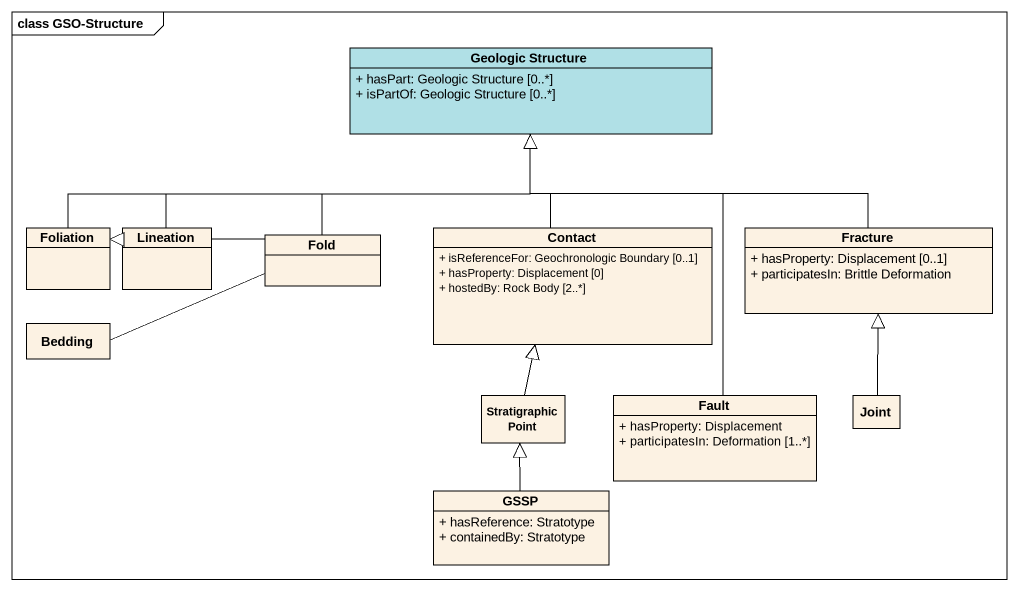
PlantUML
@startuml
mainframe class GSO-Structure
hide circle
hide empty members
skinparam classAttributeIconSize 0
class "Geologic Structure" as Geologic_Structure #B0E0E6 {
  + hasPart: Geologic Structure [0..*]
  + isPartOf: Geologic Structure [0..*]
}
class Foliation
class Lineation
class Contact {
  + isReferenceFor: Geochronologic Boundary [0..1]
  + hasProperty: Displacement [0]
  + hostedBy: Rock Body [2..*]
}
class Fracture {
  + hasProperty: Displacement [0..1]
  + participatesIn: Brittle Deformation
}
class Fold
class Bedding
class "Stratigraphic Point" as Stratigraphic_Point
class Fault {
  + hasProperty: Displacement
  + participatesIn: Deformation [1..*]
}
class Joint
class GSSP {
  + hasReference: Stratotype
  + containedBy: Stratotype
}
Foliation -right-|> Geologic_Structure
Lineation -right-|> Geologic_Structure
Contact -up-|> Geologic_Structure
Fracture -left-|> Geologic_Structure
Fold -up-|> Geologic_Structure
Bedding -up-|> Foliation
Stratigraphic_Point -up-|> Contact
Fault -up-|> Geologic_Structure
Joint -up-|> Fracture
GSSP -up-|> Stratigraphic_Point
@enduml
